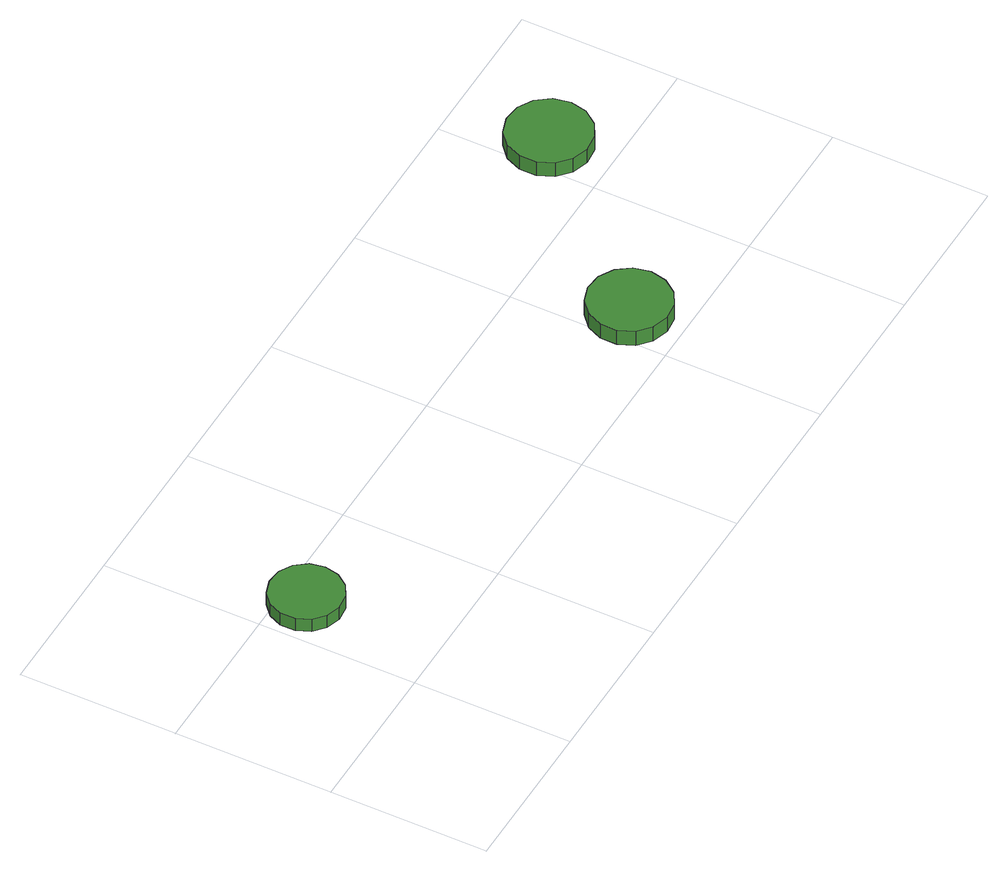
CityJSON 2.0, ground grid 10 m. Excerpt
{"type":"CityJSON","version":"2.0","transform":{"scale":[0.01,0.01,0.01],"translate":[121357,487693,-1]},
"CityObjects":{
"tree1":{"type":"SolitaryVegetationObject","attributes":{"function":"something"},"geometry":[{"type":"MultiSurface","lod":"1","boundaries":[[[0,1,2,3,4,5,6,7,8,9,10,11,12,13,14]],[[15,16,17,18,19,20,21,22,23,24,25,26,27,28,29]],[[0,29,28,1]],[[1,28,27,2]],[[2,27,26,3]],[[3,26,25,4]],[[4,25,24,5]],[[5,24,23,6]],[[6,23,22,7]],[[7,22,21,8]],[[8,21,20,9]],[[9,20,19,10]],[[10,19,18,11]],[[11,18,17,12]],[[12,17,16,13]],[[13,16,15,14]],[[14,15,29,0]]]}]},
"tree2":{"type":"SolitaryVegetationObject","attributes":{"function":"something"},"geometry":[{"type":"MultiSurface","lod":"1","boundaries":[[[30,31,32,33,34,35,36,37,38,39,40,41,42,43,44]],[[45,46,47,48,49,50,51,52,53,54,55,56,57,58,59]],[[30,59,58,31]],[[31,58,57,32]],[[32,57,56,33]],[[33,56,55,34]],[[34,55,54,35]],[[35,54,53,36]],[[36,53,52,37]],[[37,52,51,38]],[[38,51,50,39]],[[39,50,49,40]],[[40,49,48,41]],[[41,48,47,42]],[[42,47,46,43]],[[43,46,45,44]],[[44,45,59,30]]]}]},
"tree3":{"type":"SolitaryVegetationObject","attributes":{"function":"something"},"geometry":[{"type":"MultiSurface","lod":"1","boundaries":[[[60,61,62,63,64,65,66,67,68,69,70,71,72,73,74]],[[75,76,77,78,79,80,81,82,83,84,85,86,87,88,89]],[[60,89,88,61]],[[61,88,87,62]],[[62,87,86,63]],[[63,86,85,64]],[[64,85,84,65]],[[65,84,83,66]],[[66,83,82,67]],[[67,82,81,68]],[[68,81,80,69]],[[69,80,79,70]],[[70,79,78,71]],[[71,78,77,72]],[[72,77,76,73]],[[73,76,75,74]],[[74,75,89,60]]]}]}
},
"vertices":[
[492,838,184],[473,931,184],[417,1007,184],[336,1054,184],[242,1064,184],[152,1035,184],[82,972,184],[44,886,184],[44,791,184],[82,705,184],[152,642,184],[242,613,184],[336,623,184],[417,670,184],[473,746,184],[473,746,89],[417,670,89],[336,623,89],[242,613,89],[152,642,89],[82,705,89],[44,791,89],[44,886,89],[82,972,89],[152,1035,89],[242,1064,89],[336,1054,89],[417,1007,89],[473,931,89],[492,838,89],
[3462,340,189],[3439,445,189],[3376,531,189],[3284,585,189],[3177,596,189],[3075,563,189],[2995,491,189],[2952,394,189],[2952,286,189],[2995,188,189],[3075,117,189],[3177,84,189],[3284,95,189],[3376,148,189],[3439,235,189],[3439,235,78],[3376,148,78],[3284,95,78],[3177,84,78],[3075,117,78],[2995,188,78],[2952,286,78],[2952,394,78],[2995,491,78],[3075,563,78],[3177,596,78],[3284,585,78],[3376,531,78],[3439,445,78],[3462,340,78],
[4454,1390,183],[4432,1497,183],[4367,1585,183],[4273,1640,183],[4164,1651,183],[4060,1618,183],[3979,1545,183],[3935,1445,183],[3935,1336,183],[3979,1236,183],[4060,1163,183],[4164,1129,183],[4273,1141,183],[4367,1195,183],[4432,1283,183],[4432,1283,77],[4367,1195,77],[4273,1141,77],[4164,1129,77],[4060,1163,77],[3979,1236,77],[3935,1336,77],[3935,1445,77],[3979,1545,77],[4060,1618,77],[4164,1651,77],[4273,1640,77],[4367,1585,77],[4432,1497,77],[4454,1390,77]
]}
